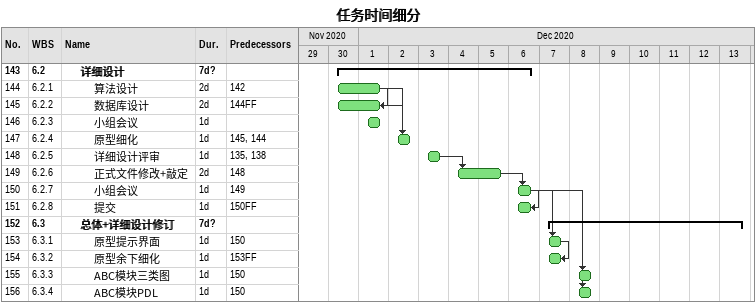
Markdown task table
任务时间细分

| ID | WBS | Task | Duration | Start | Finish | Predecessors |
|---|---|---|---|---|---|---|
| 143 | 6.2 | **详细设计** | 7d? | 2020-11-30 | 2020-12-06 |  |
| 144 | 6.2.1 | 算法设计 | 2d | 2020-11-30 | 2020-12-01 | 142 |
| 145 | 6.2.2 | 数据库设计 | 2d | 2020-11-30 | 2020-12-01 | 144FF |
| 146 | 6.2.3 | 小组会议 | 1d | 2020-12-01 | 2020-12-01 |  |
| 147 | 6.2.4 | 原型细化 | 1d | 2020-12-02 | 2020-12-02 | 145, 144 |
| 148 | 6.2.5 | 详细设计评审 | 1d | 2020-12-03 | 2020-12-03 | 135, 138 |
| 149 | 6.2.6 | 正式文件修改+敲定 | 2d | 2020-12-04 | 2020-12-05 | 148 |
| 150 | 6.2.7 | 小组会议 | 1d | 2020-12-06 | 2020-12-06 | 149 |
| 151 | 6.2.8 | 提交 | 1d | 2020-12-06 | 2020-12-06 | 150FF |
| 152 | 6.3 | **总体+详细设计修订** | 7d? | 2020-12-07 | 2020-12-13 |  |
| 153 | 6.3.1 | 原型提示界面 | 1d | 2020-12-07 | 2020-12-07 | 150 |
| 154 | 6.3.2 | 原型余下细化 | 1d | 2020-12-07 | 2020-12-07 | 153FF |
| 155 | 6.3.3 | ABC模块三类图 | 1d | 2020-12-08 | 2020-12-08 | 150 |
| 156 | 6.3.4 | ABC模块PDL | 1d | 2020-12-08 | 2020-12-08 | 150 |
